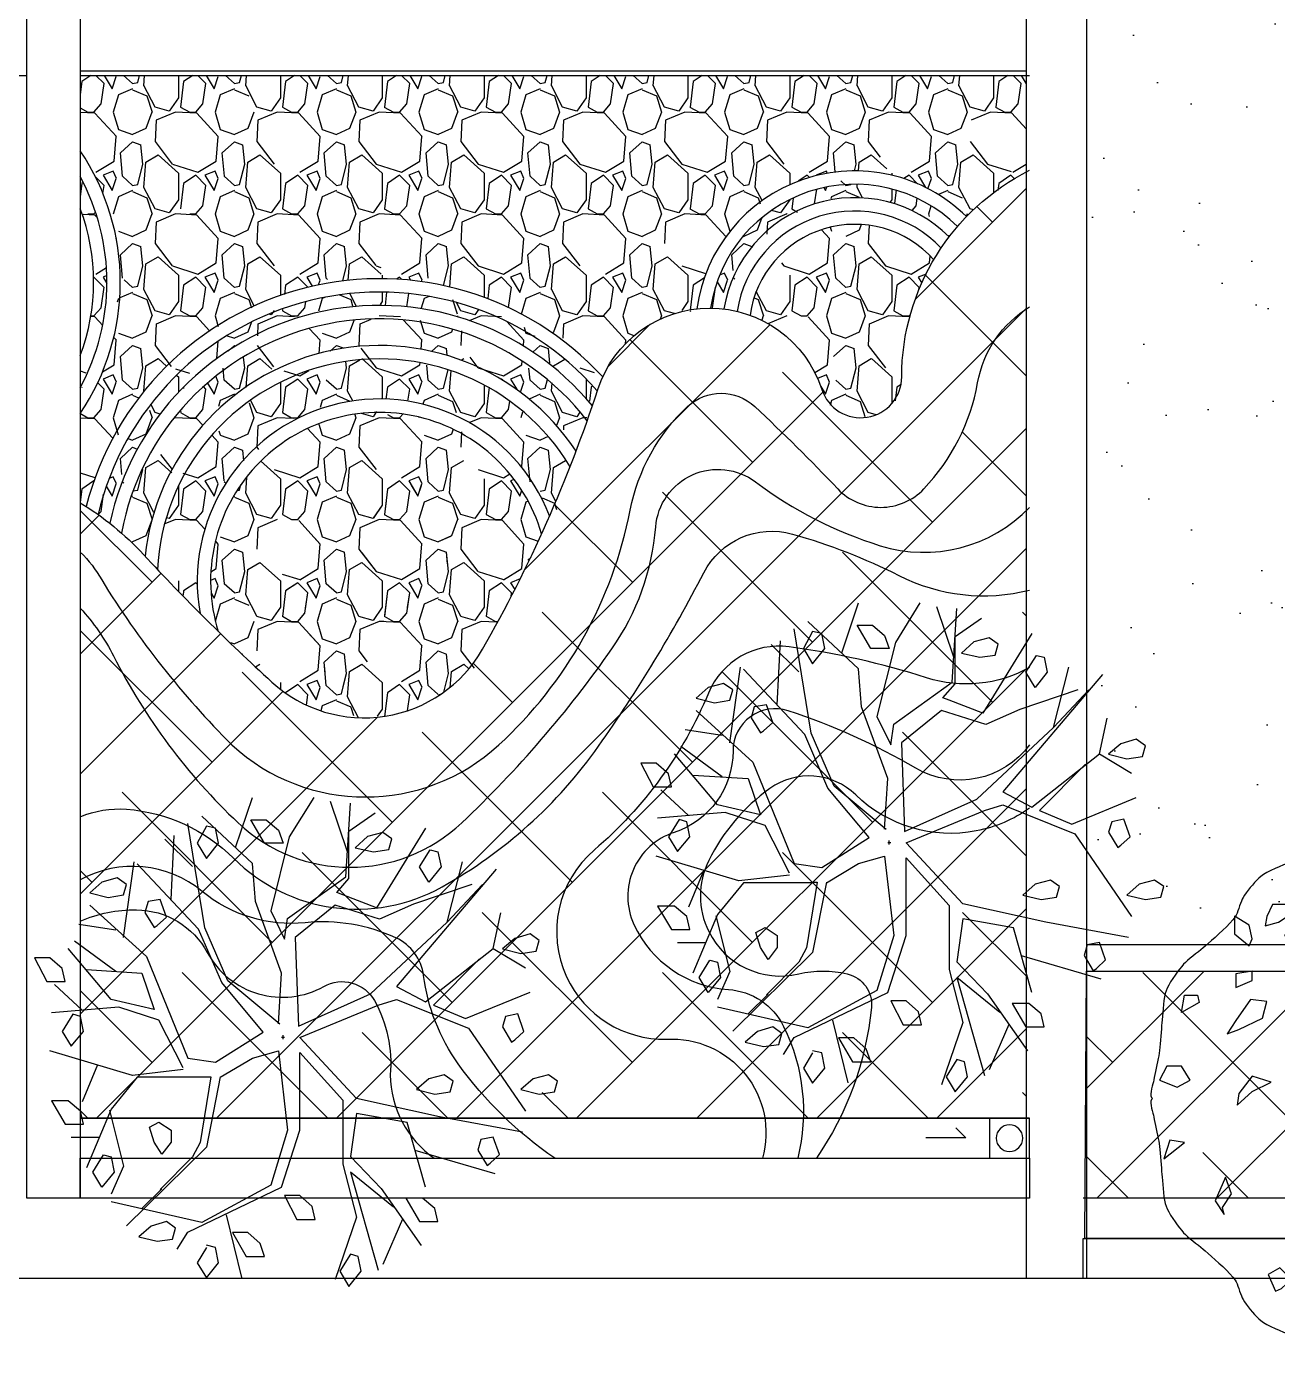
# Model space of a CAD drawing. Header units: millimetres. Extents: x -12551121 to 353735, y 112272 to 285506.
# Drawn here: x 95942 to 100618, y 126938 to 131934 of the extents above; entities that cross this region are included whole.
import ezdxf

# ---------------------------------------------------------------- set-up
doc = ezdxf.new("R2010")
doc.units = ezdxf.units.MM
doc.header["$MEASUREMENT"] = 0
for name, color, linetype in [('+AT9 - Trees', 3, 'Continuous'), ('+AT9-HATCH', 8, 'Continuous'), ('+AT9_Hardscape', 1, 'Continuous'), ('AM-LOW WALL', 2, 'Continuous'), ('AM-SCUPPERDRAIN', 2, 'Continuous'), ('SHEARWALL L9-L28', 4, 'Continuous')]:
    doc.layers.add(name, color=color, linetype=linetype)
pattern_1 = [(138.0127875, (4877885.768, 2849010.615), (-3428.99999979, 3048.00000024), [51.258216, -5074.572546]), (94.969741, (4877847.668, 2849044.905), (381.000021705, -4571.99999819), [87.960708, -8708.107334]), (42.5104471, (4877840.048, 2849132.535), (-4190.99999854, -3810.00000161), [62.022228, -6140.20842]), (177.273689, (4877744.798, 2849281.125), (7619.99999996, -381.0000008), [80.100678, -7929.965614]), (202.83365418, (4877664.788, 2849284.935), (4571.999999933, 1905.00000016), [78.545055, -7775.971162]), (267.273689, (4877592.398, 2849254.455), (381.0000008, 7619.99999996), [80.100678, -7929.965614]), (307.69424047, (4877588.588, 2849174.445), (-3810.000000285, 4952.99999978), [105.92905, -10486.967297]), (342.25532837, (4877653.358, 2849090.625), (8381.99999977, -2667.000000717), [100.007928, -9900.78849]), (31.42956562, (4877748.608, 2849060.145), (4952.999999734, 3048.00000043), [80.37195, -7956.831855]), (85.2363583, (4877817.188, 2849102.055), (-381.00000066, -4190.99999994), [91.756992, -4496.090543]), (132.3974378, (4877824.808, 2849193.495), (-4191.00000016, 4571.999999854), [118.661688, -11747.515877]), (48.8140748, (4877740.988, 2848903.935), (2286.00000019, 2666.99999984), [40.50068, -4009.584874]), (81.4692344, (4877767.658, 2848934.415), (-761.999999136, -4953.000000133), [77.052297, -7628.19585]), (135, (4877779.1, 2849010.61), (-381, 5e-13), [53.8814, -484.933966]), (113.1985905, (4877824.81, 2849037.285), (761.99999987, -1905.00000005), [29.016198, -2872.593355]), (201.8014095, (4877813.38, 2849063.955), (1143, 381.0000001), [41.034843, -2010.712949]), (300.9637565, (4877775.28, 2849048.715), (761.99999996, -1143), [66.64795, -2154.944723]), (71.5650512, (4877809.57, 2848991.56), (-381, -762), [48.19307, -1156.634718]), (286.38954033, (4877813.378, 2849284.935), (1143, -3810), [67.5132, -6683.824]), (340.34617594, (4877832.428, 2849220.165), (-4190.99999995, 1524.00000014), [56.63984, -5607.332352]), (203.1985905, (4877885.77, 2848991.565), (1905.00000005, 761.99999987), [58.032015, -2843.577538]), (253.61045967, (4877832.428, 2848968.705), (1142.99999973, 3810.00000008), [67.5132, -6683.824]), (249.4439548, (4877577.158, 2849284.935), (762, 1905), [65.10528, -3190.160147]), (204.7751406, (4877554.298, 2849223.975), (4190.99999897, 1905.00000227), [54.550818, -5400.539007]), (336.8014095, (4877504.77, 2848987.755), (1905.00000005, -761.9999999), [58.032015, -2843.577538]), (287.35402464, (4877558.108, 2848964.895), (-1524.00000032, 4952.9999999), [63.86741, -6322.856397]), (339.4439548, (4877504.768, 2849174.445), (-1905, 762), [32.55264, -3222.712787]), (11.3099325, (4877504.77, 2849010.615), (1524, 381), [19.42719, -1923.299245]), (75.9637565, (4877523.82, 2849014.42), (-381, -1143), [78.545055, -1492.358188]), (96.00900596, (4877542.868, 2849090.625), (381.0000002, -3809.99999998), [72.79005, -7206.20473]), (213.6900675, (4877740.99, 2849048.71), (762, 381), [54.948582, -1318.766454]), (263.1572266, (4877695.268, 2849018.235), (-761.99999966, -6477.00000004), [95.933514, -9497.40136]), (330.9453959, (4877683.838, 2848922.985), (-2666.99999998, 1524.00000004), [39.226236, -3883.408848]), (360, (4877718.13, 2848903.93), (381, 381), [22.86, -358.14]), (30.25643716, (4877554.298, 2849098.245), (-2667.0000001, -1523.99999981), [52.930044, -5240.091116]), (318.0127875, (4877600.018, 2849124.915), (3428.99999978, -3048.00000025), [102.516432, -5023.31433]), (270, (4877676.2, 2849056.33), (381, -381), [99.06, -281.94]), (235.3048465, (4877676.218, 2848957.275), (-2666.99999794, -3810.00000144), [60.241434, -5963.897509]), (164.0546041, (4877641.93, 2848907.745), (-1524, 380.99999997), [55.474362, -2718.247506]), (117.64597536, (4877588.588, 2848922.985), (-3809.999999495, 7239.000000266), [90.321765, -8941.869663]), (85.42607874, (4877546.678, 2849002.995), (381, 4953), [95.55442, -9459.876968])]
pattern_2 = [(45, (4874355.9, 2835157.78), (-224.506403, 224.506403), []), (135, (4874355.9, 2835157.78), (-673.519209, 224.506403), [793.75, -476.25])]

# ---------------------------------------------------------------- blocks, each defined once
blk = doc.blocks.new('FT_1')
at = {"color": 0}
blk.add_lwpolyline([(-75, -75), (-75, 75), (75, 75), (75, -75)], close=True, dxfattribs=at)
blk.add_circle((0, 0), 50, dxfattribs=at)
blk = doc.blocks.new('T18')
at = {"color": 0, "linetype": 'Continuous'}
for points in [[(-74, 2531), (-114, 2527), (-160, 2522), (-210, 2514), (-263, 2506), (-317, 2496), (-369, 2485), (-419, 2475), (-464, 2464), (-503, 2453), (-531, 2443), (-564, 2429), (-599, 2413), (-635, 2396), (-672, 2378), (-709, 2361), (-744, 2345), (-777, 2332), (-805, 2323), (-837, 2317), (-875, 2312), (-916, 2308), (-960, 2305), (-1004, 2303), (-1048, 2300), (-1089, 2296), (-1127, 2291), (-1158, 2284), (-1189, 2275), (-1224, 2263), (-1262, 2249), (-1301, 2232), (-1341, 2215), (-1380, 2197), (-1416, 2178), (-1447, 2159), (-1474, 2141), (-1492, 2126), (-1511, 2108), (-1531, 2086), (-1552, 2062), (-1572, 2038), (-1592, 2013), (-1609, 1989), (-1625, 1967), (-1638, 1947), (-1646, 1931), (-1654, 1912), (-1662, 1890), (-1671, 1867), (-1679, 1844), (-1687, 1821), (-1695, 1800), (-1704, 1781), (-1713, 1765), (-1735, 1737), (-1762, 1706), (-1793, 1673), (-1828, 1640), (-1863, 1607), (-1899, 1574), (-1933, 1544), (-1964, 1517), (-1991, 1493), (-2009, 1477), (-2031, 1459), (-2055, 1440), (-2080, 1420), (-2106, 1400), (-2131, 1380), (-2155, 1360), (-2175, 1341), (-2192, 1324), (-2210, 1303), (-2230, 1279), (-2251, 1251), (-2272, 1221), (-2294, 1191), (-2313, 1160), (-2331, 1130), (-2345, 1102), (-2356, 1077), (-2364, 1051), (-2371, 1020), (-2376, 985), (-2380, 949), (-2384, 911), (-2387, 874), (-2389, 839), (-2392, 807), (-2394, 779), (-2397, 753), (-2399, 722), (-2402, 689), (-2404, 654), (-2407, 618), (-2410, 583), (-2413, 550), (-2416, 520), (-2419, 494), (-2423, 471), (-2428, 445), (-2434, 416), (-2441, 386), (-2448, 355), (-2455, 325), (-2461, 296), (-2466, 270), (-2470, 247), (-2473, 230), (-2478, 210), (-2484, 187), (-2490, 163), (-2495, 139), (-2498, 117), (-2497, 98), (-2492, 83), (-2482, 73), (-2492, 64), (-2497, 49), (-2498, 30), (-2495, 7), (-2490, -16), (-2484, -40), (-2478, -63), (-2473, -83), (-2470, -100), (-2466, -123), (-2461, -149), (-2455, -178), (-2448, -208), (-2441, -239), (-2434, -269), (-2428, -298), (-2423, -324), (-2419, -347), (-2416, -373), (-2413, -403), (-2410, -436), (-2407, -471), (-2404, -507), (-2402, -542), (-2399, -576), (-2397, -606), (-2394, -632), (-2392, -660), (-2389, -692), (-2387, -727), (-2384, -764), (-2380, -802), (-2376, -839), (-2371, -873), (-2364, -904), (-2356, -931), (-2345, -956), (-2331, -983), (-2313, -1013), (-2294, -1044), (-2272, -1075), (-2251, -1104), (-2230, -1132), (-2210, -1156), (-2192, -1177), (-2175, -1194), (-2155, -1213), (-2131, -1233), (-2106, -1253), (-2080, -1273), (-2055, -1293), (-2031, -1312), (-2009, -1330), (-1991, -1346), (-1964, -1370), (-1933, -1397), (-1899, -1428), (-1863, -1460), (-1828, -1493), (-1793, -1526), (-1762, -1559), (-1735, -1590), (-1713, -1618), (-1704, -1634), (-1695, -1653), (-1687, -1674), (-1679, -1697), (-1671, -1720), (-1662, -1743), (-1654, -1765), (-1646, -1784), (-1638, -1800), (-1625, -1820), (-1609, -1842), (-1592, -1866), (-1572, -1891), (-1552, -1916), (-1531, -1939), (-1511, -1961), (-1492, -1980), (-1474, -1995), (-1447, -2012), (-1416, -2031), (-1380, -2050), (-1341, -2068), (-1301, -2086), (-1262, -2102), (-1224, -2116), (-1189, -2128), (-1158, -2137), (-1127, -2144), (-1089, -2149), (-1048, -2153), (-1004, -2156), (-960, -2158), (-916, -2161), (-875, -2165), (-837, -2170), (-805, -2176), (-777, -2185), (-744, -2198), (-709, -2214), (-672, -2231), (-635, -2249), (-599, -2266), (-564, -2282), (-531, -2296), (-503, -2306), (-464, -2317), (-419, -2328), (-369, -2339), (-317, -2349), (-263, -2359), (-210, -2367), (-160, -2375), (-114, -2380), (-74, -2384)], [(-63, 2531), (-24, 2527), (23, 2522), (73, 2514), (126, 2506), (179, 2496), (232, 2485), (282, 2475), (327, 2464), (365, 2453), (394, 2443), (426, 2429), (461, 2413), (498, 2396), (535, 2378), (571, 2361), (607, 2345), (639, 2332), (668, 2323), (700, 2317), (737, 2312), (779, 2308), (822, 2305), (867, 2303), (910, 2300), (952, 2296), (989, 2291), (1021, 2284), (1051, 2275), (1086, 2263), (1124, 2249), (1164, 2232), (1204, 2215), (1242, 2197), (1278, 2178), (1310, 2159), (1336, 2141), (1354, 2126), (1374, 2108), (1394, 2086), (1415, 2062), (1435, 2038), (1454, 2013), (1472, 1989), (1487, 1967), (1500, 1947), (1509, 1931), (1517, 1912), (1525, 1890), (1533, 1867), (1541, 1844), (1550, 1821), (1558, 1800), (1567, 1781), (1576, 1765), (1597, 1737), (1624, 1706), (1656, 1673), (1690, 1640), (1726, 1607), (1761, 1574), (1795, 1544), (1826, 1517), (1853, 1493), (1871, 1477), (1893, 1459), (1917, 1440), (1943, 1420), (1969, 1400), (1994, 1380), (2017, 1360), (2038, 1341), (2055, 1324), (2073, 1303), (2092, 1279), (2114, 1251), (2135, 1221), (2156, 1191), (2176, 1160), (2193, 1130), (2208, 1102), (2219, 1077), (2227, 1051), (2233, 1020), (2238, 985), (2243, 949), (2246, 911), (2249, 874), (2252, 839), (2254, 807), (2257, 779), (2259, 753), (2262, 722), (2264, 689), (2267, 654), (2269, 618), (2272, 583), (2275, 550), (2278, 520), (2282, 494), (2286, 471), (2291, 445), (2297, 416), (2304, 386), (2311, 355), (2317, 325), (2323, 296), (2329, 270), (2332, 247), (2335, 230), (2341, 210), (2347, 187), (2353, 163), (2358, 139), (2360, 117), (2360, 98), (2355, 83), (2345, 73), (2355, 64), (2360, 49), (2360, 30), (2358, 7), (2353, -16), (2347, -40), (2341, -63), (2335, -83), (2332, -100), (2329, -123), (2323, -149), (2317, -178), (2311, -208), (2304, -239), (2297, -269), (2291, -298), (2286, -324), (2282, -347), (2278, -373), (2275, -403), (2272, -436), (2269, -471), (2267, -507), (2264, -542), (2262, -576), (2259, -606), (2257, -632), (2254, -660), (2252, -692), (2249, -727), (2246, -764), (2243, -802), (2238, -839), (2233, -873), (2227, -904), (2219, -931), (2208, -956), (2193, -983), (2176, -1013), (2156, -1044), (2135, -1075), (2114, -1104), (2092, -1132), (2073, -1156), (2055, -1177), (2038, -1194), (2017, -1213), (1994, -1233), (1969, -1253), (1943, -1273), (1917, -1293), (1893, -1312), (1871, -1330), (1853, -1346), (1826, -1370), (1795, -1397), (1761, -1428), (1726, -1460), (1690, -1493), (1656, -1526), (1624, -1559), (1597, -1590), (1576, -1618), (1567, -1634), (1558, -1653), (1550, -1674), (1541, -1697), (1533, -1720), (1525, -1743), (1517, -1765), (1509, -1784), (1500, -1800), (1487, -1820), (1472, -1842), (1454, -1866), (1435, -1891), (1415, -1916), (1394, -1939), (1374, -1961), (1354, -1980), (1336, -1995), (1310, -2012), (1278, -2031), (1242, -2050), (1204, -2068), (1164, -2086), (1124, -2102), (1086, -2116), (1051, -2128), (1021, -2137), (989, -2144), (952, -2149), (910, -2153), (867, -2156), (822, -2158), (779, -2161), (737, -2165), (700, -2170), (668, -2176), (639, -2185), (607, -2198), (571, -2214), (535, -2231), (498, -2249), (461, -2266), (426, -2282), (394, -2296), (365, -2306), (327, -2317), (282, -2328), (232, -2339), (179, -2349), (126, -2359), (73, -2367), (23, -2375), (-24, -2380), (-63, -2384)], [(1648, 760), (1799, 890), (1922, 825), (1826, 716), (1757, 699)], [(1757, 158), (1593, 309), (1703, 435), (1908, 374), (2127, 415), (1976, 244)], [(1552, -749), (1634, -920)], [(662, -1817), (525, -1875), (525, -1981), (649, -1909)]]:
    blk.add_lwpolyline(points, dxfattribs=at)
for points in [[(19, 2334), (5, 2379), (-118, 2208), (-91, 2098), (46, 2078), (129, 2098)], [(621, 2293), (525, 2444), (402, 2252), (525, 2143), (690, 2184), (758, 2252)], [(991, 2293), (922, 2208), (964, 2143), (1018, 2184)], [(-926, 1872), (-912, 2047), (-1103, 2153), (-1145, 2136), (-1103, 1872), (-994, 1790)], [(-433, 1982), (-323, 2047), (-310, 2112), (-446, 2198), (-570, 2174), (-748, 2026), (-748, 2003), (-624, 1828), (-583, 1917), (-556, 2003), (-487, 2003)], [(293, 1965), (320, 2136), (443, 1965), (484, 1941), (348, 1900), (320, 1965)], [(-1240, 1879), (-1364, 1879), (-1418, 1770), (-1432, 1681), (-1309, 1715), (-1227, 1770)], [(991, 1760), (758, 1825), (881, 1910), (1018, 1951), (1141, 1869)], [(-1719, 1606), (-1583, 1496), (-1555, 1561), (-1583, 1688), (-1719, 1773)], [(-487, 1804), (-542, 1760), (-638, 1588), (-665, 1523), (-542, 1547), (-446, 1523), (-323, 1547), (-310, 1630), (-351, 1674)], [(334, 1828), (224, 1725), (142, 1571), (320, 1636), (553, 1482), (580, 1551), (676, 1657), (498, 1746)], [(1319, 1732), (1470, 1708), (1484, 1842)], [(-1103, 1681), (-1254, 1592), (-1076, 1527), (-1021, 1527), (-939, 1616)], [(1607, 1517), (1716, 1606), (1621, 1407), (1497, 1325), (1374, 1387), (1443, 1517)], [(46, 1144), (211, 1294), (115, 1465), (5, 1294)], [(-1555, 1171), (-1555, 1260), (-1706, 1236), (-1706, 1106)], [(-1158, 1188), (-994, 1171), (-871, 1298), (-967, 1349), (-1021, 1318)], [(567, 1171), (635, 1061), (676, 1150), (649, 1260), (553, 1280)], [(1169, 1126), (1141, 1301), (1018, 1171), (1059, 979), (1306, 1000), (1292, 1085)], [(1785, 1085), (1963, 1041), (1716, 979), (1456, 1024), (1374, 1171), (1456, 1191)], [(-2212, 873), (-2185, 1037), (-2062, 1037), (-2048, 966)], [(-1569, 996), (-1706, 801), (-1788, 675), (-1678, 716), (-1459, 822), (-1418, 976)], [(306, 764), (375, 593), (457, 528), (525, 764), (594, 873), (348, 955)], [(-1035, 658), (-980, 603), (-912, 678), (-980, 750)], [(1087, 596), (1100, 510), (1210, 658), (1087, 856), (895, 856), (799, 812), (991, 702)], [(-104, 589), (5, 545), (87, 654), (87, 706)], [(2031, 699), (2141, 654), (2086, 524), (1853, 572)], [(1402, 545), (1292, 524), (1292, 459), (1347, 374), (1402, 333), (1538, 452)], [(-2349, 374), (-2418, 244), (-2253, 179), (-2130, 244), (-2212, 374)], [(-1555, 137), (-1377, 226), (-1555, 281), (-1678, 120), (-1692, 11)], [(1032, 117), (977, 346), (827, 202), (909, 96), (1005, -34)], [(1415, -116), (1579, -253), (1566, -40), (1429, 100), (1374, 42)], [(2141, -184), (2332, -92), (2127, 7), (2018, -109)], [(-2322, -314), (-2376, -489), (-2185, -338)], [(1196, -383), (1169, -468), (1183, -660), (1087, -769), (1306, -684), (1333, -574), (1292, -403)], [(1867, -533), (1990, -619), (2100, -574), (1976, -448), (1881, -424)], [(-1897, -879), (-1815, -1006), (-1829, -941), (-1747, -814), (-1802, -660)], [(1593, -1071), (1744, -896), (1675, -725), (1538, -660), (1552, -749), (1634, -920)], [(635, -1344), (717, -1389), (758, -1266), (676, -1221)], [(1265, -1375), (1196, -1207), (1141, -1440), (1210, -1505), (1388, -1522)], [(-1405, -1567), (-1336, -1721), (-1281, -1697), (-1186, -1611), (-1295, -1505)], [(-159, -1964), (-255, -1964), (-227, -1858), (-173, -1895)], [(813, -1847), (662, -1762), (649, -1933), (758, -1977), (813, -1912)]]:
    blk.add_lwpolyline(points, close=True, dxfattribs=at)
blk = doc.blocks.new('T26')
at = {"color": 0, "linetype": 'Continuous'}
for points in [[(-471, 1882), (-304, 2376)], [(304, 2376), (61, 1985), (-122, 1251), (15, 970), (46, 1175), (624, 1589), (669, 2319)], [(639, 1837), (471, 2338)], [(-46, 133), (-15, 635), (-274, 1346), (-304, 1722), (-806, 2190)], [(654, 2042), (913, 2224)], [(-1110, 1365), (-1080, 2000)], [(-30, 129), (-548, 559), (-776, 1084), (-943, 2118)], [(1414, 2072), (928, 1281), (593, 1411), (532, 1433), (654, 1574), (654, 2034)], [(-897, 1692), (-1171, 1962)], [(-1582, 989), (-1475, 1738)], [(1627, 1141), (1780, 1738)], [(-1916, 1308), (-1354, 798), (-943, -209), (-669, -247), (-198, 49), (-608, 540), (-837, 1072), (-1445, 1719)], [(2114, 1665), (1125, 502), (1414, 350), (2084, 878), (2403, 688)], [(1871, 1513), (1293, 1319), (958, 1171), (517, 1308), (122, 989), (152, 110), (867, 430), (1627, 1141), (1977, 1513)], [(2084, 878), (2160, 1232)], [(-1658, 1061), (-2023, 1118)], [(-1658, 650), (-2068, 951)], [(-1947, 669), (-1399, 635), (-1278, 274), (-1703, 373), (-2129, 878)], [(1947, 776), (1491, 316), (1810, 183), (2449, 445)], [(-1992, 266), (-2266, 521)], [(-989, -304), (-1232, 167), (-1627, 297), (-2297, 240)], [(2373, -943), (1551, -791), (730, -608), (167, -4), (943, 316), (1125, 373), (1840, 87), (2403, -734)], [(-15, 0), (0, 0), (0, 19)], [(0, -19), (0, 0), (15, 0)], [(-989, -323), (-1491, -380), (-2312, -137)], [(-624, -399), (-304, -209), (-46, -137), (46, -924), (-122, -1468), (-806, -1840), (-1703, -1635)], [(-1049, -2103), (-943, -1935), (-15, -1487), (167, -924), (167, -152), (593, -624), (593, -1259), (730, -1787), (517, -2403)], [(-1840, -274), (-1992, -643)], [(-624, -395), (-760, -1091), (-1551, -1871)], [(-776, -395), (-715, -395), (-821, -1046), (-897, -1186), (-1217, -1510)], [(-776, -399), (-1445, -399), (-1703, -715), (-1947, -1297)], [(-1719, -726), (-1582, -1281), (-1703, -1559)], [(1414, -1487), (1232, -848), (730, -757), (669, -1183), (973, -1502), (1369, -2068)], [(-1825, -996), (-2099, -996)], [(1308, -1122), (2099, -1354)], [(1095, -1688), (669, -1338), (943, -2312)], [(-1202, -1506), (-1399, -1700)], [(-563, -1764), (-411, -2384)], [(1186, -1806), (989, -2255)], [(-760, -2087), (-852, -2240), (-760, -2388), (-639, -2240), (-669, -2087), (-760, -2065)]]:
    blk.add_lwpolyline(points, dxfattribs=at)
for points in [[(0, 1924), (-183, 1924), (-319, 2156), (-167, 2156), (-46, 2053)], [(-669, 2072), (-760, 2091), (-852, 1924), (-760, 1772), (-639, 1924)], [(989, 2030), (837, 1989), (715, 1878), (897, 1837), (1049, 1859), (1080, 1966)], [(1445, 1536), (1354, 1688), (1460, 1856), (1536, 1837), (1567, 1688)], [(-1643, 1578), (-1795, 1536), (-1916, 1430), (-1734, 1384), (-1582, 1411), (-1551, 1513)], [(-1278, 1087), (-1247, 1106), (-1156, 1190), (-1217, 1365), (-1338, 1346), (-1369, 1236)], [(2449, 1023), (2297, 977), (2175, 875), (2357, 829), (2510, 852), (2540, 958)], [(-2342, 551), (-2160, 551), (-2190, 681), (-2312, 787), (-2464, 787)], [(-2008, 205), (-2084, 228), (-2190, 57), (-2099, -91), (-1977, 57)], [(2388, 57), (2327, 232), (2205, 205), (2175, 103), (2266, -49), (2297, -27)], [(1597, -373), (1445, -414), (1323, -521), (1506, -567), (1658, -544), (1688, -437)], [(2479, -414), (2357, -521), (2540, -567), (2692, -544), (2722, -437), (2631, -373)], [(-2008, -734), (-2129, -631), (-2297, -631), (-2160, -863), (-1977, -863)], [(-1323, -894), (-1232, -844), (-1110, -924), (-1110, -1042), (-1202, -1160), (-1278, -1042)], [(1962, -1015), (1932, -1122), (2023, -1274), (2053, -1251), (2145, -1164), (2084, -992)], [(-1795, -1487), (-1886, -1338), (-1780, -1167), (-1703, -1186), (-1673, -1338)], [(167, -1570), (15, -1570), (137, -1810), (319, -1810), (289, -1681)], [(1354, -1829), (1536, -1829), (1506, -1700), (1384, -1597), (1217, -1597)], [(-1156, -1829), (-1308, -1875), (-1430, -1981), (-1247, -2023), (-1095, -2004), (-1065, -1894)], [(-350, -1939), (-502, -1939), (-365, -2175), (-183, -2175), (-228, -2046)], [(563, -2323), (654, -2472), (776, -2323), (745, -2175), (669, -2152)]]:
    blk.add_lwpolyline(points, close=True, dxfattribs=at)

msp = doc.modelspace()

# ---------------------------------------------------------------- hatches: boundary and pattern name
at = {"layer": '+AT9-HATCH'}
h = msp.add_hatch(dxfattribs=at)
h.set_pattern_fill('AR-SAND', color=8, scale=300)
h.paths.add_polyline_path([(106492.2, 128501.5), (106492.2, 131451.3), (106492.2, 132051.5), (106492.2, 133151.5), (106492.2, 134651.5), (106492.2, 135726.5), (103017.2, 135726.5), (100317.2, 135726.5), (99904.7, 135726.5), (99904.7, 128501.4), (103017.2, 128501.5), (103017.2, 130101.5), (103242.2, 130101.5), (103242.2, 128501.4)])
h = msp.add_hatch(dxfattribs=at)
h.set_pattern_fill('LINE', color=8, scale=75)
h.set_pattern_definition([(0, (-77530.08, 66999.22), (0, 238.125), [])])
h.paths.add_polyline_path([(96142.2, 133851.4), (96142.2, 131751.4), (99679.7, 131751.4), (99679.7, 133851.4)])
h = msp.add_hatch(dxfattribs=at)
h.set_pattern_fill('GRAVEL', color=252, scale=15, angle=270)
h.set_pattern_definition(pattern_1)
h.paths.add_polyline_path([(96142.2, 131469.8, -0.305283), (96142.2, 130487.1), (96142.2, 130153.6, -0.006045), (96164.9, 130139.4, -0.596289), (98096, 130623.9, -0.264059), (98448.3, 130878.7, -0.618018), (99456.4, 131223.6, -0.081004), (99679.7, 131390.8), (99679.7, 131751.4), (96142.2, 131751.4)])
h.paths.add_polyline_path([(97028.9, 129727.5), (97007.5, 129726.9), (96988, 129755.2), (96965.6, 129780), (96954.8, 129789.6), (96941.6, 129802.6), (96918.8, 129822.6), (96910.3, 129835.1), (96903.9, 129843.4), (96903.8, 129846.2), (96895.5, 129856.4), (96891.9, 129878.7), (96907.1, 129903.6), (96921.5, 129927.5), (96930.2, 129939), (96939.5, 129953.8), (96942.1, 129959.6), (96956.5, 129988), (96962.9, 129999.5), (96971.1, 130013), (96975, 130017.7), (96982.2, 130024.3), (97003.9, 130026.9), (97027.2, 130017.6), (97031.5, 130018.8), (97060.2, 130012.6), (97088.7, 130009.9), (97134.3, 129996.4), (97143.6, 129987.7), (97152.6, 129976.4), (97161.8, 129961.3), (97168.7, 129942.3), (97173.7, 129918.5), (97183.1, 129939.9), (97206.9, 129991), (97223.4, 130031.5), (97237.4, 130092.9), (97248, 130126.7), (97261, 130143.8), (97292.2, 130164.5), (97318.7, 130182.6), (97362, 130211.8), (97390.6, 130223.4), (97421.7, 130217.8), (97473.9, 130190.9), (97484.9, 130173.2), (97510.1, 130100.8), (97524.5, 130046.5), (97532.3, 129982.1), (97527.6, 129953.4), (97520.7, 129936.3), (97514.4, 129920.8), (97499.9, 129888.6), (97495.6, 129876), (97494.9, 129861.5), (97483, 129825.3), (97479.5, 129808.3), (97470.9, 129794.8), (97424.4, 129780.1), (97334.4, 129751.8), (97289, 129736.8), (97271.2, 129726.4), (97272.4, 129724.3), (97280.1, 129703.2), (97285.7, 129679.1), (97285.3, 129663.4), (97262.6, 129631.7), (97250.6, 129609.2), (97242.6, 129593.3), (97230.8, 129576.4), (97221.2, 129565.4), (97204.9, 129544.3), (97193.5, 129531.6), (97178.7, 129522.3), (97157.9, 129502.3), (97142.6, 129480.7), (97124.7, 129464.6), (97101, 129463.9), (97079.3, 129495.3), (97054.4, 129522.9), (97042.4, 129533.6), (97027.8, 129547.9), (97002.4, 129570.2), (96993, 129584.1), (96985.8, 129593.3), (96985.7, 129596.5), (96976.5, 129607.7), (96972.6, 129632.6), (96989.4, 129660.2), (97005.5, 129686.7), (97015.1, 129699.6), (97025.4, 129716), (97028.3, 129722.5), (97032.5, 129730.8)], flags=16)
h.paths.add_polyline_path([(97490.5, 130153.4), (97475.7, 130121), (97474.2, 130087.8), (97477, 130067), (97479.5, 130047.9), (97474.2, 130087.8), (97473.1, 130096.1), (97468.3, 130126.3), (97476.6, 130142.2)], flags=0)
h = msp.add_hatch(dxfattribs=at)
h.set_pattern_fill('ANSI38', color=62, scale=100)
h.set_pattern_definition(pattern_2)
h.paths.add_polyline_path([(99679.7, 129002.5, -0.099994), (99492.9, 128925.9, -0.244627), (99042, 129060.5, 0.363207), (98720.5, 129084.1, 0.122234), (98492.4, 128815.4, 0.234489), (98492.4, 128549.3, 0.348429), (98829, 128391, -0.115995), (99010.6, 128391, -0.375902), (99100.8, 128264.9, -0.090028), (98982.8, 127851.5), (99542.2, 127851.5), (99679.7, 127851.5)])
h.paths.add_polyline_path([(99679.7, 129002.5), (99679.7, 129232.1, -0.364991), (99267.3, 129160.3, 0.052686), (98789.6, 129375.1, 0.511116), (98583.3, 129225.3, -0.324564), (98362.8, 128920.2, 0.4486), (98213, 128575.5, 0.274027), (98566.3, 128332.5, -0.26787), (98772.6, 128194.1, -0.123149), (98846.1, 127851.5), (98982.8, 127851.5, 0.090028), (99100.8, 128264.9, 0.375902), (99010.6, 128391, 0.115995), (98829, 128391, -0.348429), (98492.4, 128549.3, -0.234489), (98492.4, 128815.4, -0.122234), (98720.5, 129084.1, -0.363207), (99042, 129060.5, 0.244627), (99492.9, 128925.9, 0.099994)])
h.paths.add_polyline_path([(99679.7, 129232.1), (99679.7, 129530.5, -0.200398), (99307.3, 129498.5, 0.044218), (98792.8, 129614.4, 0.339682), (98491.4, 129441.1, -0.117923), (98064.8, 128854.7, 0.335805), (97960.9, 128380.3, 0.298412), (98334.8, 128146.6, -0.385256), (98702.3, 127851.5), (98846.1, 127851.5, 0.123149), (98772.6, 128194.1, 0.26787), (98566.3, 128332.5, -0.274027), (98213, 128575.5, -0.4486), (98362.8, 128920.2, 0.324564), (98583.3, 129225.3, -0.511116), (98789.6, 129375.1, -0.052686), (99267.3, 129160.3, 0.364991)])
h.paths.add_polyline_path([(99679.7, 129530.5), (99679.7, 129823.6, -0.175933), (99203.6, 129881.2, 0.048768), (98805.8, 130036, 0.356309), (98473.8, 129891.4, -0.03484), (98080.6, 129242.8, -0.112204), (97495.3, 128716.3, -0.334574), (96715.7, 128823.4, 0.177999), (96315.4, 129007, 0.120909), (96142.2, 128978.5), (96142.2, 128742.5, -0.307281), (96597.7, 128699.8, 0.19983), (96983.5, 128582.5, -0.133406), (97323, 128525.7, -0.258613), (97426.1, 128385.3, 0.124022), (97555.9, 128054.7, 0.046716), (97732, 127851.5), (98702.3, 127851.5, 0.385256), (98334.8, 128146.6, -0.298412), (97960.9, 128380.3, -0.335805), (98064.8, 128854.7, 0.117923), (98491.4, 129441.1, -0.339682), (98792.8, 129614.4, -0.044218), (99307.3, 129498.5, 0.200398)])
h.paths.add_polyline_path([(96142.2, 128742.5), (96142.2, 128587.8, -0.10709), (96352.4, 128630.7, -0.271962), (96617.5, 128470.6, 0.418275), (97053.5, 128344.3, -0.414342), (97242.7, 128290.9, -0.151837), (97301.4, 128013.4, 0.108576), (97339.2, 127851.5), (97732, 127851.5, -0.046716), (97555.9, 128054.7, -0.124022), (97426.1, 128385.3, 0.258613), (97323, 128525.7, 0.133406), (96983.5, 128582.5, -0.19983), (96597.7, 128699.8, 0.307281), (96142.2, 128742.5)], is_closed=False)
h.paths.add_polyline_path([(96142.2, 128587.8), (96142.2, 127851.5), (97339.2, 127851.5, -0.108576), (97301.4, 128013.4, 0.151837), (97242.7, 128290.9, 0.414342), (97053.5, 128344.3, -0.418275), (96617.5, 128470.6, 0.271962), (96352.4, 128630.7, 0.10709), (96142.2, 128587.8)], is_closed=False)
h.paths.add_polyline_path([(99679.7, 130123.3, -0.275489), (99133.7, 129992.8, -0.085252), (98667.7, 130231.3, 0.590516), (98294.3, 130063, -0.133126), (98130.5, 129607.2, -0.051014), (97569.1, 128956.2, -0.397798), (96732.6, 128956.2, -0.086372), (96266.9, 129580.1, 0.070264), (96142.2, 129758.7), (96142.2, 128978.5, -0.120909), (96315.4, 129007, -0.177999), (96715.7, 128823.4, 0.334574), (97495.3, 128716.3, 0.112204), (98080.6, 129242.8, 0.03484), (98473.8, 129891.4, -0.356309), (98805.8, 130036, -0.048768), (99203.6, 129881.2, 0.175933), (99679.7, 129823.6)])
h.paths.add_polyline_path([(99679.7, 130878.2, 0.204687), (99497.9, 130601.6, -0.146629), (99296.9, 130205.1, -0.429043), (98975.2, 130205.1, 0.014855), (98664.5, 130513.1, 0.3943), (98413.4, 130513.1, 0.158059), (98198.9, 130126.1, -0.160031), (97707.4, 129247.3, -0.389862), (96709.3, 129247.3, -0.058388), (96222.5, 129864.5, 0.079585), (96142.2, 129968.3), (96142.2, 129758.7, -0.070264), (96266.9, 129580.1, 0.086372), (96732.6, 128956.2, 0.397798), (97569.1, 128956.2, 0.051014), (98130.5, 129607.2, 0.133126), (98294.3, 130063, -0.590516), (98667.7, 130231.3, 0.085252), (99133.7, 129992.8, 0.275489), (99679.7, 130123.3)])
h.paths.add_polyline_path([(99679.7, 131390.8, 0.081004), (99456.4, 131223.6, 0.014439), (99422.8, 131186.5, 0.014509), (99391.2, 131147.4, 0.014662), (99361.6, 131106.1, 0.014946), (99334, 131062.3, 0.133349), (99214.1, 130624.2, -0.853149), (98915.2, 130577.1, 0.230907), (98646.9, 130854.8, 0.028698), (98598.5, 130869.3, 0.028416), (98549.3, 130878.1, 0.028533), (98499.2, 130881.3, 0.028956), (98448.3, 130878.7, 0.264059), (98096, 130623.9, 0.028551), (98077.7, 130577.1, -0.000291), (98075.9, 130571.4, -0.002837), (98057.4, 130515.9, -0.00287), (98038.1, 130460, -0.005871), (97996.5, 130346.3, -0.003023), (97974.1, 130288.1, -0.009674), (97897.7, 130103.9, -0.003575), (97867.6, 130036.6, -0.023506), (97646.6, 129605.6, -0.479813), (96859.1, 129482.4, -0.008723), (96658.4, 129672, -0.003016), (96590.6, 129739.2, -0.007248), (96431, 129903.9, -0.002139), (96384.8, 129953.4, -0.000267), (96379.1, 129959.6, 0.026079), (96296.5, 130040.1, 0.012857), (96252.8, 130076.6, 0.01239), (96209, 130109.5, 0.012051), (96164.9, 130139.4, 0.006045), (96142.2, 130153.6), (96142.2, 129968.3, -0.079585), (96222.5, 129864.5, 0.058388), (96709.3, 129247.3, 0.389862), (97707.4, 129247.3, 0.160031), (98198.9, 130126.1, -0.158059), (98413.4, 130513.1, -0.3943), (98664.5, 130513.1, -0.014855), (98975.2, 130205.1, 0.429043), (99296.9, 130205.1, 0.146629), (99497.9, 130601.6, -0.204687), (99679.7, 130878.2)])
h = msp.add_hatch(dxfattribs=at)
h.set_pattern_fill('GRAVEL', color=252, scale=15, angle=270)
h.set_pattern_definition(pattern_1)
h.paths.add_polyline_path([(96142.2, 131253.2, -0.181998), (96142.2, 130703.7), (96142.2, 130583.6, 0.253226), (96142.2, 131373.4)])
h = msp.add_hatch(dxfattribs=at)
h.set_pattern_fill('GRAVEL', color=252, scale=15, angle=270)
h.set_pattern_definition(pattern_1)
h.paths.add_polyline_path([(98499.2, 130881.3, -0.028533), (98549.3, 130878.1, -0.613809), (99391.2, 131147.4, -0.014509), (99422.8, 131186.5, 0.613335)])
h = msp.add_hatch(dxfattribs=at)
h.set_pattern_fill('GRAVEL', color=252, scale=15, angle=270)
h.set_pattern_definition(pattern_1)
h.paths.add_polyline_path([(98646.9, 130854.8, -0.230907), (98915.2, 130577.1, 0.853149), (99214.1, 130624.2, -0.133349), (99334, 131062.3, 0.638295)])
h = msp.add_hatch(dxfattribs=at)
h.set_pattern_fill('GRAVEL', color=252, scale=15, angle=270)
h.set_pattern_definition(pattern_1)
h.paths.add_polyline_path([(96209, 130109.5, -0.01239), (96252.8, 130076.6, -0.627222), (98057.4, 130515.9, 0.002837), (98075.9, 130571.4, 0.60993)])
h = msp.add_hatch(dxfattribs=at)
h.set_pattern_fill('GRAVEL', color=252, scale=15, angle=270)
h.set_pattern_definition(pattern_1)
h.paths.add_polyline_path([(96296.5, 130040.1, -0.026079), (96379.1, 129959.6, 0.000267), (96384.8, 129953.4, -0.703009), (97996.5, 130346.3, 0.005871), (98038.1, 130460, 0.647761)])
h = msp.add_hatch(dxfattribs=at)
h.set_pattern_fill('GRAVEL', color=252, scale=15, angle=270)
h.set_pattern_definition(pattern_1)
h.paths.add_polyline_path([(96431, 129903.9, 0.007248), (96590.6, 129739.2, -0.91018), (97897.7, 130103.9, 0.009674), (97974.1, 130288.1, 0.739802)])
h = msp.add_hatch(dxfattribs=at)
h.set_pattern_fill('GRAVEL', color=252, scale=15, angle=270)
h.set_pattern_definition(pattern_1)
h.paths.add_polyline_path([(96658.4, 129672, 0.008723), (96859.1, 129482.4, 0.479813), (97646.6, 129605.6, 0.023506), (97867.6, 130036.6, 1.009387)])
h = msp.add_hatch(dxfattribs=at)
h.set_pattern_fill('ANSI38', color=62, scale=100)
h.set_pattern_definition(pattern_2)
h.paths.add_polyline_path([(99899.4, 127551.5), (102867.2, 127551.5), (103011.9, 127551.5), (103017.2, 128401.5), (99904.7, 128401.5)])

# ---------------------------------------------------------------- linework, layer by layer
at = {"layer": '+AT9_Hardscape'}
msp.add_line((92392.2, 131751.4, 0), (95942.2, 131751.5, 0), dxfattribs=at)
for points in [[(79617.2, 135701.5), (106492.2, 135701.5), (106492.2, 127251.5), (79617.2, 127251.5)], [(99904.7, 128401.5), (103017.2, 128401.5), (103011, 127401.5), (99898.5, 127401.5)]]:
    msp.add_lwpolyline(points, close=True, dxfattribs=at)
at = {"layer": '+AT9_Hardscape', "elevation": 0}
msp.add_lwpolyline([(96142.2, 131751.4), (99692.2, 131751.4)], dxfattribs=at)
for points in [[(96142.2, 130153.6, -0.069525), (96379.1, 129959.6, 0.021397), (96859.1, 129482.4, 0.479813), (97646.6, 129605.6, 0.051689), (98077.7, 130577.1, -0.726376), (98915.2, 130577.1, 0.853149), (99214.1, 130624.2, -0.283224), (99692.2, 131397.2)], [(96142.2, 129968.3, -0.079585), (96222.5, 129864.5, 0.058388), (96709.3, 129247.3, 0.389862), (97707.4, 129247.3, 0.160031), (98198.9, 130126.1, -0.158059), (98413.4, 130513.1, -0.3943), (98664.5, 130513.1, -0.014855), (98975.2, 130205.1, 0.429043), (99296.9, 130205.1, 0.146629), (99497.9, 130601.6, -0.213871), (99692.2, 130886.2)], [(96142.2, 129758.7, -0.070264), (96266.9, 129580.1, 0.086372), (96732.6, 128956.2, 0.397798), (97569.1, 128956.2, 0.051014), (98130.5, 129607.2, 0.133126), (98294.3, 130063, -0.590516), (98667.7, 130231.3, 0.085252), (99133.7, 129992.8, 0.284209), (99692.2, 130135.9)], [(96142.2, 128978.5, -0.120909), (96315.4, 129007, -0.177999), (96715.7, 128823.4, 0.334574), (97495.3, 128716.3, 0.112204), (98080.6, 129242.8, 0.03484), (98473.8, 129891.4, -0.356309), (98805.8, 130036, -0.048768), (99203.6, 129881.2, 0.180655), (99692.2, 129826.6)], [(99692.2, 129537.3, -0.208027), (99307.3, 129498.5, 0.044218), (98792.8, 129614.4, 0.339682), (98491.4, 129441.1, -0.117923), (98064.8, 128854.7, 0.335805), (97960.9, 128380.3, 0.298412), (98334.8, 128146.6, -0.514921), (98693.7, 127701.5)], [(99692.2, 129247.9, -0.382696), (99267.3, 129160.3, 0.052686), (98789.6, 129375.1, 0.511116), (98583.3, 129225.3, -0.324564), (98362.8, 128920.2, 0.4486), (98213, 128575.5, 0.274027), (98566.3, 128332.5, -0.26787), (98772.6, 128194.1, -0.176882), (98825.2, 127701.5)], [(99692.2, 129011.1, -0.107518), (99492.9, 128925.9, -0.244627), (99042, 129060.5, 0.363207), (98720.5, 129084.1, 0.122234), (98492.4, 128815.4, 0.234489), (98492.4, 128549.3, 0.348429), (98829, 128391, -0.115995), (99010.6, 128391, -0.375902), (99100.8, 128264.9, -0.126599), (98894.9, 127701.5)], [(97917.2, 127701.5, -0.088269), (97555.9, 128054.7, -0.124022), (97426.1, 128385.3, 0.258613), (97323, 128525.7, 0.133406), (96983.5, 128582.5, -0.19983), (96597.7, 128699.8, 0.307281), (96142.2, 128742.5)], [(96142.2, 128587.8, -0.10709), (96352.4, 128630.7, -0.271962), (96617.5, 128470.6, 0.418275), (97053.5, 128344.3, -0.414342), (97242.7, 128290.9, -0.151837), (97301.4, 128013.4, 0.240899), (97466.2, 127701.5)]]:
    msp.add_lwpolyline(points, format="xyb", dxfattribs=at)
at = {"layer": '+AT9_Hardscape'}
msp.add_lwpolyline([(99904.7, 128501.4), (103017.2, 128501.5)], dxfattribs=at)
for centre, radius, start, end in [((95412.5, 130978.5, 0), 879.7, 326.0468, 33.9532), ((99038.6, 130799.1, 0), 595.6, 45.455, 172.3223), ((95412.5, 130978.5, 0), 829.7, 331.5796, 28.4204), ((99038.6, 130799.1, 0), 545.6, 45.2453, 171.3344), ((99038.6, 130799.1, 0), 495.6, 44.6565, 170.8243), ((99038.6, 130799.1, 0), 495.6, 44.6565, 170.8243), ((95412.5, 130978.5, 0), 779.7, 339.3701, 20.6299), ((99038.6, 130799.1, 0), 445.6, 43.5505, 170.9335), ((99038.6, 130799.1, 0), 395.6, 41.7044, 171.904), ((97261.3, 129859.9, 0), 1131.5, 42.4712, 165.6998), ((97261.3, 129859.9, 0), 1081.5, 41.1373, 166.6584), ((97261.3, 129859.9, 0), 1031.5, 39.4899, 167.8773), ((97261.3, 129859.9, 0), 981.5, 37.6871, 169.4214), ((97261.3, 129859.9, 0), 881.5, 33.4846, 173.9148), ((97261.3, 129859.9, 0), 831.5, 30.9935, 176.97), ((97261.3, 129859.9, 0), 681.5, 20.9746, 190.2059), ((97261.3, 129859.9, 0), 631.5, 16.2419, 197.3125)]:
    msp.add_arc(centre, radius, start, end, dxfattribs=at)
msp.add_lwpolyline([(96142.2, 127851.5), (99692.2, 127851.5)])
at = {"layer": 'AM-LOW WALL'}
for points in [[(96142.2, 127551.5), (96142.2, 127701.5), (99692.2, 127701.5), (99692.2, 127551.5)], [(99892.2, 127251.5), (99892.2, 127401.5), (103017.2, 127401.5), (103017.2, 127251.5)]]:
    msp.add_lwpolyline(points, close=True, dxfattribs=at)
at = {"layer": 'AM-LOW WALL', "elevation": 0}
for points in [[(96142.2, 127551.5), (96142.2, 127701.5), (99692.2, 127701.5), (99692.2, 127551.5)], [(99892.2, 127251.5), (99892.2, 127401.5), (103017.2, 127401.5), (103017.2, 127251.5)]]:
    msp.add_lwpolyline(points, close=True, dxfattribs=at)
at = {"layer": 'AM-SCUPPERDRAIN', "color": 9}
for points in [[(99542.2, 127851.5), (96142.2, 127851.5)], [(99416.6, 127815.4), (99454.1, 127777.9), (99304.1, 127777.9)], [(102867.2, 127551.5), (99892.2, 127551.5)]]:
    msp.add_lwpolyline(points, dxfattribs=at)
at = {"layer": 'AM-SCUPPERDRAIN', "color": 9, "elevation": 0}
for points in [[(99542.2, 127851.5), (96142.2, 127851.5)], [(99416.6, 127815.4), (99454.1, 127777.9), (99304.1, 127777.9)], [(102867.2, 127551.5), (99892.2, 127551.5)]]:
    msp.add_lwpolyline(points, dxfattribs=at)
at = {"layer": 'SHEARWALL L9-L28', "color": 1}
for p, q in [((99679.7, 135726.6, 0), (99679.7, 127251.6, 0)), ((99679.7, 135726.6, 0), (99679.7, 127251.6, 0)), ((99679.7, 135726.6, 0), (99679.7, 127251.6, 0)), ((99679.7, 135726.6, 0), (99679.7, 127251.6, 0)), ((99679.7, 135726.6, 0), (99679.7, 127251.6, 0)), ((99679.7, 135726.6, 0), (99679.7, 127251.6, 0)), ((99679.7, 135726.6, 0), (99679.7, 127251.6, 0)), ((99679.7, 135726.5), (99679.7, 127251.5)), ((99679.7, 135726.5, 0), (99679.7, 127251.5, 0)), ((99679.7, 135726.5, 0), (99679.7, 127251.5, 0)), ((99679.7, 135726.5, 0), (99679.7, 127251.5, 0)), ((99679.7, 135726.5, 0), (99679.7, 127251.5, 0)), ((99679.7, 135726.5, 0), (99679.7, 127251.5, 0)), ((99679.7, 135726.5, 0), (99679.7, 127251.5, 0)), ((99904.7, 135726.6, 0), (99904.7, 127251.6, 0)), ((99904.7, 135726.6, 0), (99904.7, 127251.6, 0)), ((99904.7, 135726.6, 0), (99904.7, 127251.6, 0)), ((99904.7, 135726.6, 0), (99904.7, 127251.6, 0)), ((99904.7, 135726.6, 0), (99904.7, 127251.6, 0)), ((99904.7, 135726.6, 0), (99904.7, 127251.6, 0)), ((99904.7, 135726.6, 0), (99904.7, 127251.6, 0)), ((99904.7, 135726.5), (99904.7, 127251.5)), ((99904.7, 135726.5, 0), (99904.7, 127251.5, 0)), ((99904.7, 135726.5, 0), (99904.7, 127251.5, 0)), ((99904.7, 135726.5, 0), (99904.7, 127251.5, 0)), ((99904.7, 135726.5, 0), (99904.7, 127251.5, 0)), ((99904.7, 135726.5, 0), (99904.7, 127251.5, 0)), ((99904.7, 135726.5, 0), (99904.7, 127251.5, 0)), ((95942.2, 127551.6, 0), (95942.2, 133851.6, 0)), ((95942.2, 127551.6, 0), (95942.2, 133851.6, 0)), ((95942.2, 127551.6, 0), (95942.2, 133851.6, 0)), ((95942.2, 127551.6, 0), (95942.2, 133851.6, 0)), ((95942.2, 127551.6, 0), (95942.2, 133851.6, 0)), ((95942.2, 127551.6, 0), (95942.2, 133851.6, 0)), ((95942.2, 127551.5), (95942.2, 133851.5)), ((95942.2, 127551.5, 0), (95942.2, 133851.5, 0)), ((95942.2, 127551.5, 0), (95942.2, 133851.5, 0)), ((95942.2, 127551.5, 0), (95942.2, 133851.5, 0)), ((95942.2, 127551.5, 0), (95942.2, 133851.5, 0)), ((95942.2, 127551.5, 0), (95942.2, 133851.5, 0)), ((95942.2, 127551.6, 0), (95942.2, 133851.5, 0)), ((96142.2, 133851.6, 0), (96142.2, 127551.6, 0)), ((96142.2, 133851.6, 0), (96142.2, 127551.6, 0)), ((96142.2, 133851.6, 0), (96142.2, 127551.6, 0)), ((96142.2, 133851.6, 0), (96142.2, 127551.6, 0)), ((96142.2, 133851.6, 0), (96142.2, 127551.6, 0)), ((96142.2, 133851.6, 0), (96142.2, 127551.6, 0)), ((96142.2, 133851.5, 0), (96142.2, 127551.5, 0)), ((96142.2, 133851.5), (96142.2, 127551.5)), ((96142.2, 133851.5, 0), (96142.2, 127551.5, 0)), ((96142.2, 133851.5, 0), (96142.2, 127551.5, 0)), ((96142.2, 133851.5, 0), (96142.2, 127551.5, 0)), ((96142.2, 133851.5, 0), (96142.2, 127551.5, 0)), ((96142.2, 133851.5, 0), (96142.2, 127551.5, 0)), ((96142.2, 133851.5, 0), (96142.2, 127551.6, 0)), ((96142.2, 127551.6, 0), (95942.2, 127551.6, 0)), ((96142.2, 127551.6, 0), (95942.2, 127551.6, 0)), ((96142.2, 127551.6, 0), (95942.2, 127551.6, 0)), ((96142.2, 127551.6, 0), (95942.2, 127551.6, 0)), ((96142.2, 127551.6, 0), (95942.2, 127551.6, 0)), ((96142.2, 127551.6, 0), (95942.2, 127551.6, 0)), ((96142.2, 127551.6, 0), (95942.2, 127551.6, 0)), ((96142.2, 127551.5, 0), (95942.2, 127551.5, 0)), ((96142.2, 127551.5), (95942.2, 127551.5)), ((96142.2, 127551.5, 0), (95942.2, 127551.5, 0)), ((96142.2, 127551.5, 0), (95942.2, 127551.5, 0)), ((96142.2, 127551.5, 0), (95942.2, 127551.5, 0)), ((96142.2, 127551.5, 0), (95942.2, 127551.5, 0)), ((96142.2, 127551.5, 0), (95942.2, 127551.5, 0)), ((99904.7, 127251.6, 0), (99679.7, 127251.6, 0)), ((99904.7, 127251.6, 0), (99679.7, 127251.6, 0)), ((99904.7, 127251.6, 0), (99679.7, 127251.6, 0)), ((99904.7, 127251.6, 0), (99679.7, 127251.6, 0)), ((99904.7, 127251.6, 0), (99679.7, 127251.6, 0)), ((99904.7, 127251.6, 0), (99679.7, 127251.6, 0)), ((99904.7, 127251.6, 0), (99679.7, 127251.6, 0)), ((99904.7, 127251.5, 0), (99679.7, 127251.5, 0)), ((99904.7, 127251.5), (99679.7, 127251.5)), ((99904.7, 127251.5, 0), (99679.7, 127251.5, 0)), ((99904.7, 127251.5, 0), (99679.7, 127251.5, 0)), ((99904.7, 127251.5, 0), (99679.7, 127251.5, 0)), ((99904.7, 127251.5, 0), (99679.7, 127251.5, 0)), ((99904.7, 127251.5, 0), (99679.7, 127251.5, 0))]:
    msp.add_line(p, q, dxfattribs=at)

# ---------------------------------------------------------------- block references
at = {"layer": '+AT9 - Trees'}
for name, p, xscale, yscale, zscale in [('T26', (99167.6, 128882.6), 0.3771374090153927, 0.3771374090153927, 0.3771374090153927), ('T26', (96900.6, 128154.6), 0.3771374090153927, 0.3771374090153927, 0.3771374090153927), ('T18', (101148.5, 127895.5), 0.4015627454111704, 0.4015627454111704, 0.4015627454111704)]:
    msp.add_blockref(name, p, dxfattribs=dict(at, xscale=xscale, yscale=yscale, zscale=zscale))
at = {"layer": 'AM-SCUPPERDRAIN', "color": 9, "xscale": -1, "rotation": 1.28026188226471e-06}
for p in [(99617.2, 127776.5), (99617.2, 127776.5, 0)]:
    msp.add_blockref('FT_1', p, dxfattribs=at)

doc.saveas('drawing.dxf')
